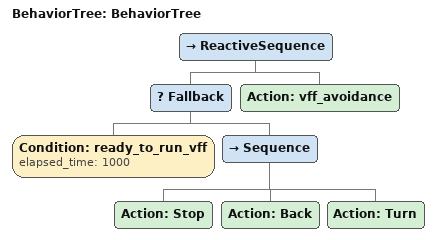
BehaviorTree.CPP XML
<?xml version="1.0"?>
<root main_tree_to_execute="BehaviorTree">
    <BehaviorTree ID="BehaviorTree">
        <ReactiveSequence>
            <Fallback>
                <Condition ID="ready_to_run_vff" elapsed_time="1000"/>
                <Sequence>
                    <Action ID="Stop"/>
                    <Action ID="Back"/>
                    <Action ID="Turn"/>
                </Sequence>
            </Fallback>
            <Action ID="vff_avoidance"/>
        </ReactiveSequence>
    </BehaviorTree>
</root>
